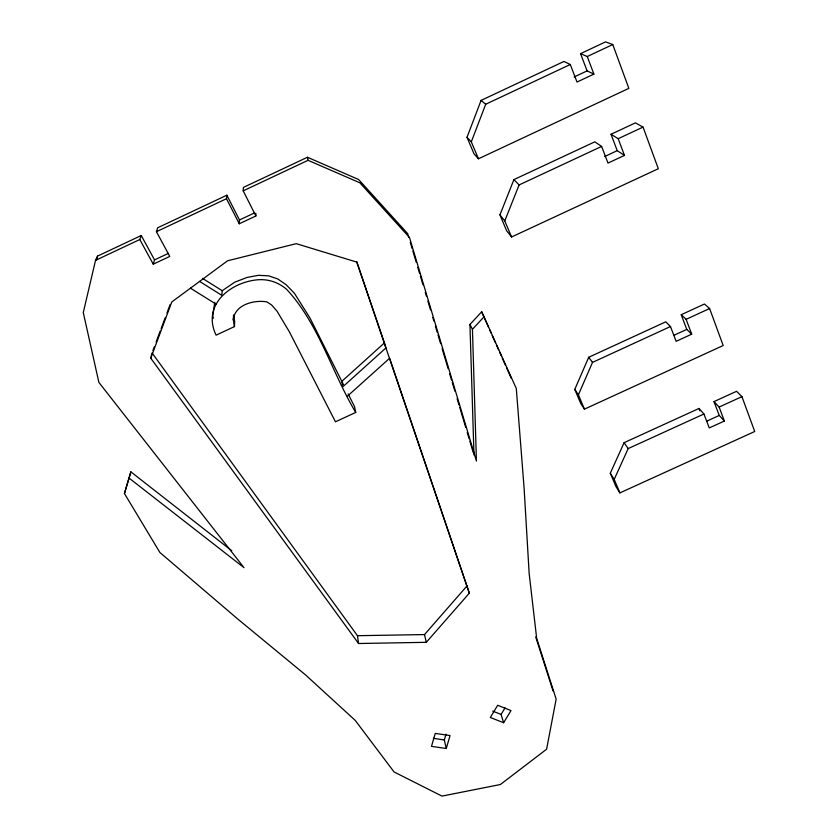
<?xml version="1.0" encoding="UTF-8"?>
<svg xmlns="http://www.w3.org/2000/svg" width="838" height="838" viewBox="0 0 838 838"><rect width="100%" height="100%" fill="white"/><g stroke="black" fill="none" stroke-linecap="round" stroke-linejoin="round"><path stroke-width="1.26" d="M153.26 264.169L154.538 259.895L141.255 235.52L139.799 239.521L153.26 264.169L169.768 256.418L156.434 231.697L157.68 227.779L226.857 195.202L226.48 198.721L239.27 223.767L255.873 215.974L255.883 213.501M255.873 215.974L243.209 190.844L243.376 187.429L307.431 157.261L358.601 179.51L407.645 233.582L408.776 237.343M234.431 326.611L234.703 321.687L233.582 314.941L233.289 319.781L234.431 326.611L216.099 335.158C201.56 304.969 230.618 281.778 258.492 279.724C268.789 279.054 278.792 282.574 286.586 289.299C318.943 324.023 331.691 372.271 355.721 412.443L335.462 421.797L289.351 331.796L276.928 311.024L271.617 304.98L266.913 301.889C254.197 299.679 234.734 304.561 233.289 319.781M239.27 223.767L239.49 219.975L226.857 195.202M343.433 384.558L309.987 318.052L294.41 293.279L286.229 284.805L277.818 278.991L268.715 275.838L258.481 275.314L247.137 277.43L234.692 282.197L222.217 290.734L221.787 295.322L199.612 281.421M214.769 302.329L212.758 315.832L213.397 318.22M473.994 454.971L469.94 324.463L481.693 311.778L516.292 388.455L524.117 488.324L529.145 573.339L536.676 638.388L556.149 699.091L546.606 749.214L500.37 784.525L441.982 796.1L394.08 771.966L355.207 720.376L305.514 674.883L237.866 619.114L159.89 552.483L124.433 493.519L130.875 471.857L231.791 550.744M124.433 493.519L130.875 471.857M141.255 235.52L97.533 256.103L95.532 260.367L83.276 312.584L98.894 382.421L243.994 567.651L129.398 478.362M96.642 259.885L97.533 256.103M389.618 358.161L469.332 593.178L426.301 642.317L358.549 643.511L150.767 358.214L151.783 353.982M446.256 748.502L450.058 735.586L435.247 733.397L431.486 746.354L446.256 748.502L444.318 739.954L446.026 734.13M152.945 350.504L154.297 346.869M156.109 342.03L160.184 331.115M161.106 328.664L165.149 317.832M166.961 312.993L170.124 304.519M150.767 358.214L171.8 301.942L227.601 260.775L296.243 243.669L356.726 262.084L469.332 593.178M467.007 137.296L481.075 100.403L563.943 61.457L570.29 64.505L577.005 82.04L593.891 74.121L587.27 56.523L580.566 53.642L605.539 41.9L612.767 44.54L628.846 88.367L478.467 158.78L474.057 153.899L467.007 137.296L471.302 141.852L478.467 158.78M471.302 141.852L485.705 104.247L570.29 64.505M499.93 214.905L513.924 179.604L594.802 141.832L601.621 146.43L607.99 163.085L624.467 155.407L618.182 138.699L611.028 134.258L635.403 122.872L643.05 127.093L658.322 168.721L511.578 236.986L506.623 230.701L499.93 214.905L504.769 220.907L511.578 236.986M504.769 220.907L519.089 184.947L601.621 146.43M574.774 389.408L588.705 357.281L665.77 321.823L670.484 326.527L676.14 341.328L691.706 334.173L686.123 319.33L681.231 314.711L704.444 304.026L709.608 308.52L723.184 345.528L584.453 409.143L580.786 403.581L574.774 389.408L578.398 394.834L584.453 409.143M578.398 394.834L592.518 362.383L670.484 326.527M610.294 473.208L624.09 442.684L698.986 408.473L703.93 414.003L709.262 427.935L724.378 421.043L719.119 407.059L714.007 401.601L736.571 391.294L741.934 396.646L754.724 431.497L619.91 492.88L615.951 486.574L610.294 473.208L614.202 479.399L619.91 492.88M614.202 479.399L628.186 448.581L703.93 414.003M503.607 722.723L510.991 710.582L497.678 705.282L490.303 717.485L503.607 722.723L501.072 714.426L505.063 707.859M152.045 352.924L357.47 635.696L424.51 634.576L467.059 585.877M243.209 190.844L308.049 160.309L359.858 182.799L409.478 237.468L476.434 461.089L472.443 329.292L484.333 316.471M347.498 396.112L389.471 358.381M95.532 260.367L139.799 239.521M156.434 231.697L226.48 198.721M154.538 259.895L168.511 253.327M239.49 219.975L254.721 212.821M587.27 56.523L612.767 44.54M574.093 76.991L587.092 70.895L593.891 74.121M618.182 138.699L643.05 127.093M604.544 156.58L617.229 150.662L624.467 155.407M686.123 319.33L709.608 308.52M673.752 335.389L686.772 329.407L691.706 334.173M719.119 407.059L741.934 396.646M706.581 421.231L719.234 415.459L724.378 421.043M433.351 738.341L444.318 739.954M492.692 711.106L501.072 714.426M190.446 288.178L216.089 304.173M202.503 278.352L222.217 290.734M481.075 100.403L485.705 104.247M513.924 179.604L519.089 184.947M588.705 357.281L592.518 362.383M624.09 442.684L628.186 448.581M469.94 324.463L472.443 329.292M348.137 393.891L354.589 406.723L355.721 412.443M481.693 311.778L488.554 327.229M489.602 329.606L491.183 333.168M492.241 335.546L495.405 342.669M496.463 345.046L498.568 349.792M499.626 352.17L501.208 355.731M502.266 358.109L505.429 365.242M506.487 367.62L511.232 378.305M698.986 408.473L699.866 410.767M681.231 314.711L686.772 329.407M714.007 401.601L719.234 415.459M580.566 53.642L587.092 70.895M611.028 134.258L617.229 150.662M356.789 261.634L384.569 343.308M535.712 636.922L553.08 691.025M410.274 242.339L412.149 248.593M412.893 251.096L416.266 262.357M417.764 267.353L419.639 273.607M420.393 276.111L423.012 284.868M425.264 292.368L426.385 296.128M427.883 301.125L430.512 309.882M432.764 317.382L433.885 321.143M435.383 326.139L437.258 332.393M438.012 334.896L440.631 343.653M442.129 348.66L448.131 368.668M449.629 373.675L451.504 379.928M452.248 382.421L454.877 391.178M457.119 398.689L458.994 404.943M459.748 407.446L465.739 427.453M467.237 432.46L469.112 438.714M469.867 441.217L473.24 452.468M424.51 634.576L426.301 642.317M307.431 157.261L308.049 160.309M357.47 635.696L358.549 643.511M384.433 342.899L341.82 381.332L342.805 386.81L385.93 347.959L384.433 342.899"/></g></svg>
